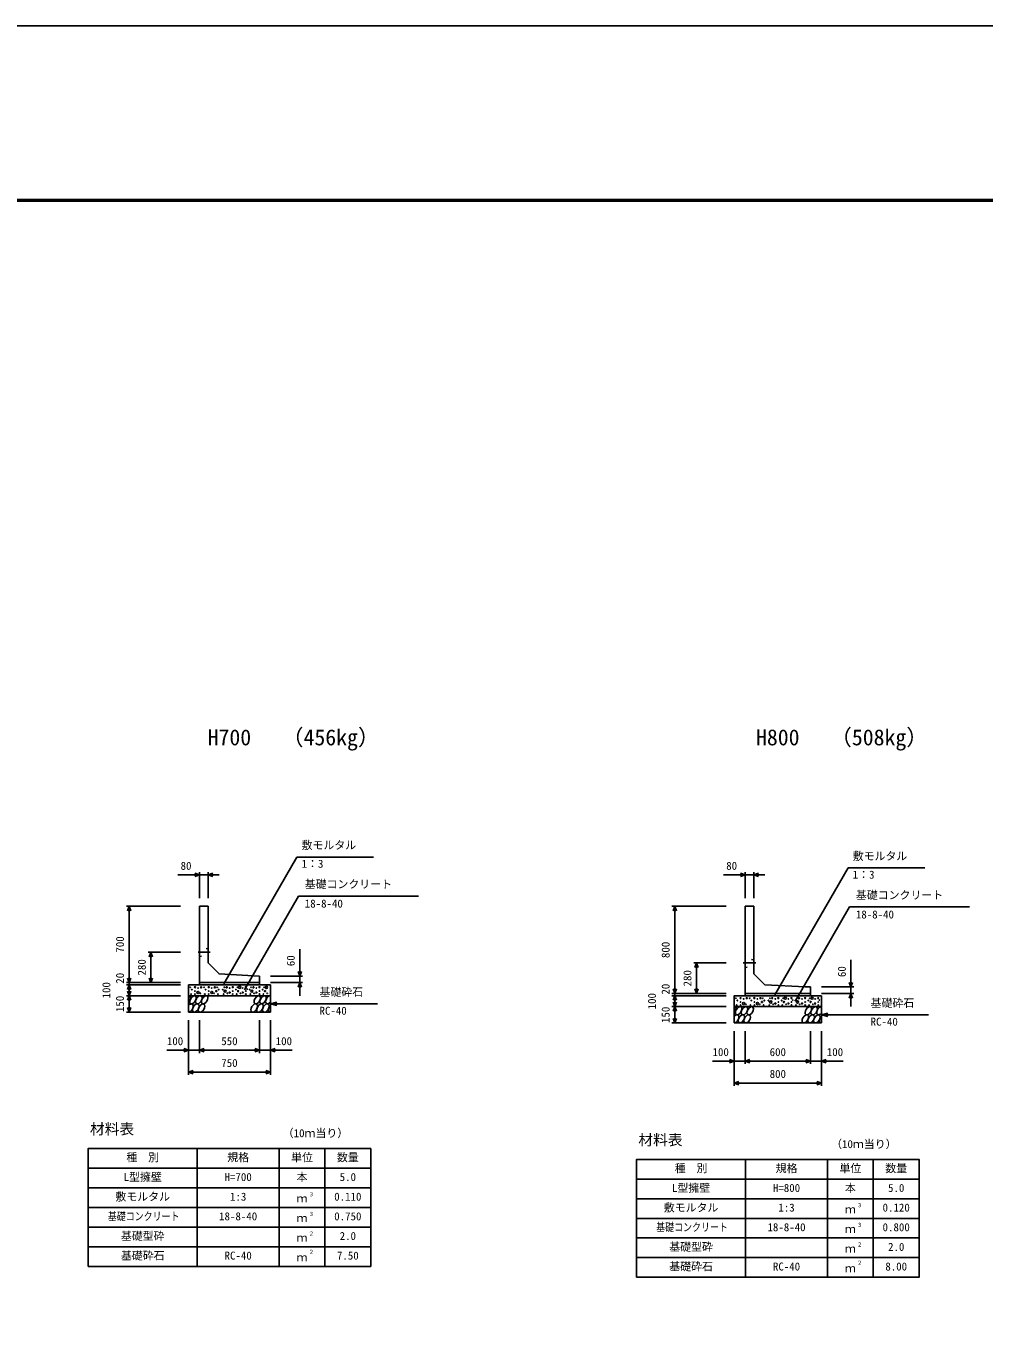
# Model space of a CAD drawing. Units: millimetres, scale not verified. Extents: x -67200 to 67200, y -23760 to 23760.
# Drawn here: x 19172 to 27952, y 11857 to 23760 of the extents above; entities that cross this region are included whole.
import ezdxf
from ezdxf.enums import TextEntityAlignment as Align

# ---------------------------------------------------------------- set-up
doc = ezdxf.new("R2010")
doc.units = ezdxf.units.MM
doc.header["$LTSCALE"] = 80
doc.linetypes.add('CHAIN1', pattern=[8, 5, -1, 1, -1])
doc.linetypes.add('DOTTED', pattern=[1.75, 0.25, -1.5])
for name, color, linetype, lineweight in [('0-0_CENTER', 7, 'CHAIN1', 25), ('0-1_DIM', 7, 'Continuous', 25), ('0-2_Defpoints', 5, 'Continuous', 25), ('0-3_HATCH', 6, 'Continuous', 25), ('0-4_HYO', 3, 'Continuous', 25), ('0-5_HYO2', 4, 'Continuous', 25), ('0-6_OUTLINE', 1, 'Continuous', 25), ('0-7_OUTLINE2', 4, 'DOTTED', 25), ('0-8_TXT', 7, 'Continuous', 25), ('0-9_WAKU', 3, 'Continuous', 25)]:
    doc.layers.add(name, color=color, linetype=linetype, lineweight=lineweight)
doc.styles.add('ＭＳ ゴシック', font='')
doc.styles.get('ＭＳ ゴシック').set_extended_font_data('MS Gothic')

msp = doc.modelspace()

# ---------------------------------------------------------------- linework, layer by layer
at = {"layer": '0-0_CENTER'}
for p, q in [((20751.21, 15274.21), (20860.28, 15274.21)), ((25745.14, 15174.21), (25860.72, 15174.21))]:
    msp.add_line(p, q, dxfattribs=at)
at = {"layer": '0-1_DIM'}
for p, q in [((20983.75, 14982.31), (21655.02, 16144.99)), ((22357.44, 16144.99), (21655.02, 16144.99)), ((20562.78, 15981.1), (20762.32, 15981.1)), ((20762.32, 16006.1), (20762.32, 15769.21)), ((20842.32, 15981.1), (20762.32, 15981.1)), ((20842.32, 16006.1), (20842.32, 15769.21)), ((20842.32, 15981.1), (20942.32, 15981.1)), ((25563.13, 15981.1), (25762.68, 15981.1)), ((25762.68, 16006.1), (25762.68, 15769.21)), ((25842.68, 15981.1), (25762.68, 15981.1)), ((25842.68, 16006.1), (25842.68, 15769.21)), ((25842.68, 15981.1), (25942.68, 15981.1)), ((26034.11, 14882.31), (26705.38, 16044.99)), ((27407.79, 16044.99), (26705.38, 16044.99)), ((21173.23, 14927.92), (21669.5, 15787.48)), ((22769.05, 15787.48), (21669.5, 15787.48)), ((20091.61, 15694.21), (20586.61, 15694.21)), ((20116.61, 14994.21), (20116.61, 15694.21)), ((25091.96, 15694.21), (25586.96, 15694.21)), ((25116.96, 14894.21), (25116.96, 15694.21)), ((26223.59, 14827.92), (26719.86, 15687.48)), ((27819.4, 15687.48), (26719.86, 15687.48)), ((20291.61, 15274.21), (20586.61, 15274.21)), ((20316.61, 15274.21), (20316.61, 14994.21)), ((21681.61, 15054.21), (21681.61, 15301.9)), ((25291.96, 15174.21), (25586.96, 15174.21)), ((25316.96, 15174.21), (25316.96, 14894.21)), ((26731.96, 14954.21), (26731.96, 15201.9)), ((21706.61, 15054.21), (21411.61, 15054.21)), ((21681.61, 15054.21), (21681.61, 14994.21)), ((20091.61, 14994.21), (20586.61, 14994.21)), ((20091.61, 14974.21), (20586.61, 14974.21)), ((20116.61, 14994.21), (20116.61, 14974.21)), ((20116.61, 14974.21), (20116.61, 14874.21)), ((21706.61, 14994.21), (21411.61, 14994.21)), ((21681.61, 14874.21), (21681.61, 14994.21)), ((25091.96, 14894.21), (25586.96, 14894.21)), ((25116.96, 14894.21), (25116.96, 14874.21)), ((26756.96, 14954.21), (26461.96, 14954.21)), ((26756.96, 14894.21), (26461.96, 14894.21)), ((26731.96, 14954.21), (26731.96, 14894.21)), ((26731.96, 14774.21), (26731.96, 14894.21)), ((20091.61, 14874.21), (20586.61, 14874.21)), ((20116.61, 14874.21), (20116.61, 14724.21)), ((21411.61, 14799.21), (21469.56, 14814.74)), ((22391.93, 14799.21), (21411.61, 14799.21)), ((21411.61, 14799.21), (21469.56, 14783.68)), ((25091.96, 14874.21), (25586.96, 14874.21)), ((25091.96, 14774.21), (25586.96, 14774.21)), ((25116.96, 14874.21), (25116.96, 14774.21)), ((25116.96, 14774.21), (25116.96, 14624.21)), ((20091.61, 14724.21), (20586.61, 14724.21)), ((20661.61, 14149.21), (20661.61, 14649.21)), ((20761.61, 14349.21), (20761.61, 14649.21)), ((21311.61, 14349.21), (21311.61, 14649.21)), ((21311.61, 14349.21), (21311.61, 14649.21)), ((21411.61, 14149.21), (21411.61, 14649.21)), ((26461.96, 14699.21), (26519.92, 14714.74)), ((27442.28, 14699.21), (26461.96, 14699.21)), ((26461.96, 14699.21), (26519.92, 14683.68)), ((25091.96, 14624.21), (25586.96, 14624.21)), ((25661.96, 14049.21), (25661.96, 14549.21)), ((25761.96, 14249.21), (25761.96, 14549.21)), ((26361.96, 14249.21), (26361.96, 14549.21)), ((26361.96, 14249.21), (26361.96, 14549.21)), ((26461.96, 14049.21), (26461.96, 14549.21)), ((20462.06, 14374.21), (20661.61, 14374.21)), ((20761.61, 14374.21), (20661.61, 14374.21)), ((21311.61, 14374.21), (20761.61, 14374.21)), ((21411.61, 14374.21), (21311.61, 14374.21)), ((21611.15, 14374.21), (21411.61, 14374.21)), ((21411.61, 14174.21), (20661.61, 14174.21)), ((25462.42, 14274.21), (25661.96, 14274.21)), ((25761.96, 14274.21), (25661.96, 14274.21)), ((26361.96, 14274.21), (25761.96, 14274.21)), ((26461.96, 14274.21), (26361.96, 14274.21)), ((26661.51, 14274.21), (26461.96, 14274.21)), ((26461.96, 14074.21), (25661.96, 14074.21))]:
    msp.add_line(p, q, dxfattribs=at)
for points in [[(20720.04, 15996.49), (20762.32, 15981.1), (20720.04, 15965.71)], [(20884.61, 15996.49), (20842.32, 15981.1), (20884.61, 15965.71)], [(25720.39, 15996.49), (25762.68, 15981.1), (25720.39, 15965.71)], [(25884.96, 15996.49), (25842.68, 15981.1), (25884.96, 15965.71)], [(20132, 15651.92), (20116.61, 15694.21), (20101.22, 15651.92)], [(25132.36, 15651.92), (25116.96, 15694.21), (25101.57, 15651.92)], [(20332, 15231.92), (20316.61, 15274.21), (20301.22, 15231.92)], [(25332.36, 15131.92), (25316.96, 15174.21), (25301.57, 15131.92)], [(20132, 15036.49), (20116.61, 14994.21), (20101.22, 15036.49)], [(20332, 15036.49), (20316.61, 14994.21), (20301.22, 15036.49)], [(21666.22, 15096.49), (21681.61, 15054.21), (21697, 15096.49)], [(20132, 14931.92), (20116.61, 14974.21), (20101.22, 14931.92)], [(20132, 14916.49), (20116.61, 14874.21), (20101.22, 14916.49)], [(21666.22, 14951.92), (21681.61, 14994.21), (21697, 14951.92)], [(25132.36, 14936.49), (25116.96, 14894.21), (25101.57, 14936.49)], [(25332.36, 14936.49), (25316.96, 14894.21), (25301.57, 14936.49)], [(26716.57, 14996.49), (26731.96, 14954.21), (26747.36, 14996.49)], [(26716.57, 14851.92), (26731.96, 14894.21), (26747.36, 14851.92)], [(20132, 14831.92), (20116.61, 14874.21), (20101.22, 14831.92)], [(20132, 14766.49), (20116.61, 14724.21), (20101.22, 14766.49)], [(25132.36, 14831.92), (25116.96, 14874.21), (25101.57, 14831.92)], [(25132.36, 14816.49), (25116.96, 14774.21), (25101.57, 14816.49)], [(25132.36, 14731.92), (25116.96, 14774.21), (25101.57, 14731.92)], [(25132.36, 14666.49), (25116.96, 14624.21), (25101.57, 14666.49)], [(20619.32, 14389.6), (20661.61, 14374.21), (20619.32, 14358.82)], [(20803.89, 14389.6), (20761.61, 14374.21), (20803.89, 14358.82)], [(21269.32, 14389.6), (21311.61, 14374.21), (21269.32, 14358.82)], [(21453.89, 14389.6), (21411.61, 14374.21), (21453.89, 14358.82)], [(25619.68, 14289.6), (25661.96, 14274.21), (25619.68, 14258.82)], [(25804.25, 14289.6), (25761.96, 14274.21), (25804.25, 14258.82)], [(26319.68, 14289.6), (26361.96, 14274.21), (26319.68, 14258.82)], [(26504.25, 14289.6), (26461.96, 14274.21), (26504.25, 14258.82)], [(20703.89, 14189.6), (20661.61, 14174.21), (20703.89, 14158.82)], [(21369.32, 14189.6), (21411.61, 14174.21), (21369.32, 14158.82)], [(25704.25, 14089.6), (25661.96, 14074.21), (25704.25, 14058.82)], [(26419.68, 14089.6), (26461.96, 14074.21), (26419.68, 14058.82)]]:
    msp.add_lwpolyline(points, dxfattribs=at)
at = {"layer": '0-2_Defpoints'}
msp.add_lwpolyline([(0, -23760), (67200, -23760), (67200, 23760), (0, 23760)], close=True, dxfattribs=at)
at = {"layer": '0-3_HATCH'}
for centre, radius in [((20677.58, 14951.38), 2.5), ((20684.58, 14888.35), 2.5), ((20691.59, 14930.37), 2.5), ((20720.47, 14952.26), 5), ((20720.47, 14916.37), 2.5), ((20720.47, 14888.35), 2.5), ((20748.51, 14903.23), 10), ((20748.51, 14944.38), 2.5), ((20769.54, 14896.23), 2.5), ((20776.54, 14951.38), 5), ((20803.68, 14951.38), 2.5), ((20810.69, 14888.35), 2.5), ((20817.7, 14930.37), 2.5), ((20846.57, 14952.26), 5), ((20846.57, 14916.37), 2.5), ((20846.57, 14888.35), 2.5), ((20874.61, 14903.23), 10), ((20874.61, 14944.38), 2.5), ((20895.64, 14896.23), 2.5), ((20902.65, 14951.38), 5), ((20916.67, 14916.37), 5), ((20923.68, 14951.38), 2.5), ((20930.69, 14888.35), 2.5), ((20937.7, 14930.37), 2.5), ((20975.52, 14930.37), 2.5), ((20982.53, 14888.35), 2.5), ((20996.55, 14916.37), 10), ((20989.53, 14951.38), 2.5), ((21010.57, 14951.38), 5), ((21017.57, 14896.23), 2.5), ((21038.6, 14903.23), 5), ((21038.6, 14944.38), 2.5), ((21066.64, 14952.26), 5), ((21066.64, 14916.37), 2.5), ((21066.64, 14888.35), 2.5), ((21095.52, 14930.37), 2.5), ((21102.53, 14888.35), 2.5), ((21109.53, 14951.38), 2.5), ((21116.55, 14916.37), 5), ((21130.57, 14951.38), 10), ((21137.57, 14896.23), 2.5), ((21158.6, 14903.23), 5), ((21158.6, 14944.38), 2.5), ((21186.64, 14952.26), 5), ((21186.64, 14916.37), 2.5), ((21186.64, 14888.35), 2.5), ((21197.98, 14934.69), 2.5), ((21220.74, 14930.37), 2.5), ((21227.75, 14888.35), 2.5), ((21241.77, 14916.37), 10), ((21234.76, 14951.38), 2.5), ((21255.79, 14951.38), 5), ((21262.8, 14896.23), 2.5), ((21283.83, 14903.23), 5), ((21283.83, 14944.38), 2.5), ((21311.87, 14952.26), 5), ((21311.87, 14916.37), 2.5), ((21311.87, 14888.35), 2.5), ((21340.74, 14930.37), 2.5), ((21347.75, 14888.35), 2.5), ((21354.76, 14951.38), 2.5), ((21361.77, 14916.37), 5), ((21375.79, 14951.38), 10), ((21382.8, 14896.23), 2.5), ((25677.93, 14851.38), 2.5), ((25684.94, 14788.35), 2.5), ((25691.95, 14830.37), 2.5), ((25720.83, 14852.26), 5), ((25720.83, 14816.37), 2.5), ((25720.83, 14788.35), 2.5), ((25748.87, 14803.23), 10), ((25748.87, 14844.38), 2.5), ((25769.89, 14796.23), 2.5), ((25776.9, 14851.38), 5), ((25804.04, 14851.38), 2.5), ((25811.05, 14788.35), 2.5), ((25818.06, 14830.37), 2.5), ((25846.93, 14852.26), 5), ((25846.93, 14816.37), 2.5), ((25846.93, 14788.35), 2.5), ((25874.97, 14803.23), 10), ((25874.97, 14844.38), 2.5), ((25896, 14796.23), 2.5), ((25903.01, 14851.38), 5), ((25917.03, 14816.37), 5), ((25924.04, 14851.38), 2.5), ((25931.05, 14788.35), 2.5), ((25938.06, 14830.37), 2.5), ((25975.87, 14830.37), 2.5), ((25982.88, 14788.35), 2.5), ((25996.9, 14816.37), 10), ((25989.89, 14851.38), 2.5), ((26010.92, 14851.38), 5), ((26017.93, 14796.23), 2.5), ((26038.96, 14803.23), 5), ((26038.96, 14844.38), 2.5), ((26067, 14852.26), 5), ((26067, 14816.37), 2.5), ((26067, 14788.35), 2.5), ((26095.87, 14830.37), 2.5), ((26102.88, 14788.35), 2.5), ((26109.89, 14851.38), 2.5), ((26116.9, 14816.37), 5), ((26130.92, 14851.38), 10), ((26137.93, 14796.23), 2.5), ((26158.96, 14803.23), 5), ((26158.96, 14844.38), 2.5), ((26187, 14852.26), 5), ((26187, 14816.37), 2.5), ((26187, 14788.35), 2.5), ((26198.34, 14834.69), 2.5), ((26221.1, 14830.37), 2.5), ((26228.11, 14788.35), 2.5), ((26242.13, 14816.37), 10), ((26235.12, 14851.38), 2.5), ((26256.15, 14851.38), 5), ((26263.15, 14796.23), 2.5), ((26284.18, 14803.23), 5), ((26284.18, 14844.38), 2.5), ((26312.22, 14852.26), 5), ((26312.22, 14816.37), 2.5), ((26312.22, 14788.35), 2.5), ((26341.1, 14830.37), 2.5), ((26348.11, 14788.35), 2.5), ((26355.12, 14851.38), 2.5), ((26362.13, 14816.37), 5), ((26376.15, 14851.38), 10), ((26383.15, 14796.23), 2.5), ((26404.18, 14803.23), 5), ((26404.18, 14844.38), 2.5), ((26432.22, 14852.26), 5), ((26432.22, 14816.37), 2.5), ((26432.22, 14788.35), 2.5), ((26443.56, 14834.69), 2.5)]:
    msp.add_circle(centre, radius, dxfattribs=at)
for centre, start_param, end_param in [((20649.24, 14836.7), 4.385593, 6.67454438), ((20674.56, 14761.71), 3.51114638, 7.548991), ((21397.75, 14836.7), 0.33577149, 4.44118059), ((21423.07, 14761.71), 1.2110787, 3.56587337), ((25649.6, 14736.7), 4.385593, 6.67454438), ((26448.11, 14736.7), 0.33577149, 4.44118059), ((25674.92, 14661.71), 3.51114638, 7.548991), ((26473.43, 14661.71), 1.2110787, 3.56587337)]:
    msp.add_ellipse(centre, major_axis=(21.81, 35.31), ratio=0.5792, start_param=start_param, end_param=end_param, dxfattribs=at)
for centre in [(20702.45, 14836.7), (20727.77, 14761.71), (20755.66, 14836.7), (20780.98, 14761.71), (20808.87, 14836.7), (21263.44, 14761.71), (21291.33, 14836.7), (21316.65, 14761.71), (21344.54, 14836.7), (21369.86, 14761.71), (25702.81, 14736.7), (25756.02, 14736.7), (25809.23, 14736.7), (26341.69, 14736.7), (26394.9, 14736.7), (25728.13, 14661.71), (25781.34, 14661.71), (26313.8, 14661.71), (26367.01, 14661.71), (26420.22, 14661.71)]:
    msp.add_ellipse(centre, major_axis=(21.81, 35.31), ratio=0.5792, dxfattribs=at)
at = {"layer": '0-4_HYO'}
for p, q in [((20741.61, 13474.21), (20741.61, 12394.21)), ((21491.61, 13474.21), (21491.61, 12394.21)), ((21911.61, 13474.21), (21911.61, 12394.21)), ((25766.96, 13374.21), (25766.96, 12294.21)), ((26516.96, 13374.21), (26516.96, 12294.21)), ((26936.96, 13374.21), (26936.96, 12294.21)), ((19741.61, 13294.21), (22331.61, 13294.21)), ((24766.96, 13194.21), (27356.96, 13194.21))]:
    msp.add_line(p, q, dxfattribs=at)
for points in [[(19741.61, 12394.21), (22331.61, 12394.21), (22331.61, 13474.21), (19741.61, 13474.21)], [(24766.96, 12294.21), (27356.96, 12294.21), (27356.96, 13374.21), (24766.96, 13374.21)]]:
    msp.add_lwpolyline(points, close=True, dxfattribs=at)
at = {"layer": '0-5_HYO2'}
for p, q in [((19741.61, 13114.21), (22331.61, 13114.21)), ((24766.96, 13014.21), (27356.96, 13014.21)), ((19741.61, 12934.21), (22331.61, 12934.21)), ((19741.61, 12754.21), (22331.61, 12754.21)), ((24766.96, 12834.21), (27356.96, 12834.21)), ((24766.96, 12654.21), (27356.96, 12654.21)), ((19741.61, 12574.21), (22331.61, 12574.21)), ((24766.96, 12474.21), (27356.96, 12474.21))]:
    msp.add_line(p, q, dxfattribs=at)
at = {"layer": '0-6_OUTLINE'}
for p, q in [((20761.61, 15694.21), (20841.61, 15694.21)), ((20761.61, 14974.21), (20761.61, 15694.21)), ((20841.61, 15694.21), (20841.61, 15174.21)), ((25761.96, 14874.21), (25761.96, 15694.21)), ((25761.96, 15694.21), (25841.96, 15694.21)), ((25841.96, 15694.21), (25841.96, 15074.21)), ((21311.61, 15054.21), (21311.61, 14974.21)), ((25941.96, 14974.21), (25841.96, 15074.21)), ((21411.61, 14974.21), (20661.61, 14974.21)), ((20661.61, 14974.21), (20661.61, 14724.21)), ((20761.61, 14994.21), (21311.61, 14994.21)), ((21411.61, 14974.21), (21411.61, 14724.21)), ((25761.96, 14894.21), (26361.96, 14894.21)), ((25941.96, 14974.21), (26311.96, 14954.21)), ((26311.96, 14954.21), (26361.96, 14954.21)), ((26361.96, 14954.21), (26361.96, 14874.21)), ((21411.61, 14874.21), (20661.61, 14874.21)), ((26461.96, 14774.21), (25661.96, 14774.21)), ((26461.96, 14874.21), (26461.96, 14624.21)), ((21411.61, 14724.21), (20661.61, 14724.21)), ((26461.96, 14624.21), (25661.96, 14624.21))]:
    msp.add_line(p, q, dxfattribs=at)
for points in [[(21311.61, 15054.21), (20941.61, 15074.21), (20841.61, 15174.21)], [(26461.96, 14874.21), (25661.96, 14874.21), (25661.96, 14624.21)]]:
    msp.add_lwpolyline(points, dxfattribs=at)
at = {"layer": '0-7_OUTLINE2'}
for p, q in [((20841.61, 15304.21), (20761.61, 15314.21)), ((20761.61, 15234.21), (20841.61, 15244.21)), ((25841.96, 15204.21), (25761.96, 15214.21)), ((25761.96, 15134.21), (25841.96, 15144.21))]:
    msp.add_line(p, q, dxfattribs=at)
at = {"layer": '0-9_WAKU', "lineweight": 50}
msp.add_lwpolyline([(1600, -22160), (65600, -22160), (65600, 22160), (1600, 22160)], close=True, dxfattribs=at)

# ---------------------------------------------------------------- texts
at = {"layer": '0-1_DIM', "style": 'ＭＳ ゴシック'}
for s, p in [('敷モルタル', (21697.87, 16194.99)), ('敷モルタル', (26748.23, 16094.99)), ('80', (20588.68, 16006.1)), ('1：3', (21697.87, 16024.87)), ('80', (25589.04, 16006.1)), ('1：3', (26748.23, 15924.87)), ('基礎コンクリート', (21726.76, 15837.48)), ('基礎コンクリート', (26777.12, 15737.48)), ('18-8-40', (21726.76, 15659.85)), ('18-8-40', (26777.12, 15559.85)), ('基礎砕石', (21861.86, 14849.21)), ('RC-40', (21861.86, 14677.83)), ('基礎砕石', (26912.22, 14749.21)), ('RC-40', (26912.22, 14577.83)), ('100', (20462.97, 14399.21)), ('550', (20961.61, 14399.21)), ('100', (21460.25, 14399.21)), ('750', (20961.61, 14199.21)), ('100', (25463.32, 14299.21)), ('600', (25986.96, 14299.21)), ('100', (26510.6, 14299.21)), ('800', (25986.96, 14099.21))]:
    msp.add_text(s, height=73.31, dxfattribs=at).set_placement(p, align=Align.BOTTOM_LEFT)
for s, p in [('700', (20091.61, 15269.21)), ('800', (25091.96, 15219.21)), ('60', (21656.61, 15144.85)), ('280', (20291.61, 15059.21)), ('60', (26706.96, 15044.85)), ('20', (20091.61, 14984.27)), ('280', (25291.96, 14959.21)), ('100', (19966.61, 14849.21)), ('100', (24966.96, 14749.21)), ('20', (25091.96, 14884.27)), ('150', (20091.61, 14724.21)), ('150', (25091.96, 14624.21))]:
    msp.add_text(s, height=73.31, rotation=90, dxfattribs=at).set_placement(p, align=Align.BOTTOM_LEFT)
at = {"layer": '0-8_TXT', "style": 'ＭＳ ゴシック'}
for s, height, p in [('H700', 146.6, (20836.61, 17124.45)), ('（456kg）', 146.6, (21515.22, 17124.45)), ('H800', 146.6, (25861.96, 17124.45)), ('（508kg）', 146.6, (26540.58, 17124.45)), ('材料表', 98.97, (19758.27, 13574.21)), ('（10ｍ当り）', 73.31, (21524.94, 13555.87)), ('材料表', 98.97, (24783.63, 13474.21)), ('（10ｍ当り）', 73.31, (26550.3, 13455.87)), ('種\u3000別', 73.31, (20091.61, 13334.21)), ('規格', 73.31, (21016.61, 13334.21)), ('単位', 73.31, (21601.61, 13334.21)), ('数量', 73.31, (22021.61, 13334.21)), ('種\u3000別', 73.31, (25116.96, 13234.21)), ('規格', 73.31, (26041.96, 13234.21)), ('単位', 73.31, (26626.96, 13234.21)), ('数量', 73.31, (27046.96, 13234.21)), ('L型擁壁', 73.31, (20066.61, 13154.21)), ('H=700', 73.31, (20991.61, 13154.21)), ('本', 73.31, (21651.61, 13154.21)), ('5.0', 73.31, (22046.61, 13154.21)), ('L型擁壁', 73.31, (25091.96, 13054.21)), ('H=800', 73.31, (26016.96, 13054.21)), ('本', 73.31, (26676.96, 13054.21)), ('5.0', 73.31, (27071.96, 13054.21)), ('敷モルタル', 73.31, (19991.61, 12974.21)), ('1:3', 73.31, (21041.61, 12974.21)), ('ｍ', 73.31, (21651.61, 12957.54)), ('３', 36.66, (21760.84, 13024.82)), ('0.110', 73.31, (21996.61, 12974.21)), ('敷モルタル', 73.31, (25016.96, 12874.21)), ('18-8-40', 73.31, (20941.61, 12794.21)), ('３', 36.66, (21760.84, 12844.82)), ('0.750', 73.31, (21996.61, 12794.21)), ('1:3', 73.31, (26066.96, 12874.21)), ('ｍ', 73.31, (26676.96, 12857.54)), ('３', 36.66, (26786.2, 12924.82)), ('0.120', 73.31, (27021.96, 12874.21)), ('ｍ', 73.31, (21651.61, 12777.54)), ('18-8-40', 73.31, (25966.96, 12694.21)), ('ｍ', 73.31, (26676.96, 12677.54)), ('３', 36.66, (26786.2, 12744.82)), ('0.800', 73.31, (27021.96, 12694.21)), ('基礎型砕', 73.31, (20041.61, 12614.21)), ('ｍ', 73.31, (21651.61, 12597.54)), ('２', 36.66, (21760.84, 12664.82)), ('2.0', 73.31, (22046.61, 12614.21)), ('基礎型砕', 73.31, (25066.96, 12514.21)), ('基礎砕石', 73.31, (20041.61, 12434.21)), ('RC-40', 73.31, (20991.61, 12434.21)), ('２', 36.66, (21760.84, 12498.15)), ('7.50', 73.31, (22021.61, 12434.21)), ('ｍ', 73.31, (26676.96, 12497.54)), ('２', 36.66, (26786.2, 12564.82)), ('2.0', 73.31, (27071.96, 12514.21)), ('ｍ', 73.31, (21651.61, 12417.54)), ('基礎砕石', 73.31, (25066.96, 12334.21)), ('RC-40', 73.31, (26016.96, 12334.21)), ('ｍ', 73.31, (26676.96, 12317.54)), ('２', 36.66, (26786.2, 12398.15)), ('8.00', 73.31, (27046.96, 12334.21))]:
    msp.add_text(s, height=height, dxfattribs=at).set_placement(p, align=Align.BOTTOM_LEFT)
at = {"layer": '0-8_TXT', "style": 'ＭＳ ゴシック', "width": 0.8}
for p in [(19921.61, 12794.21), (24946.96, 12694.21)]:
    msp.add_text('基礎コンクリート', height=73.31, dxfattribs=at).set_placement(p, align=Align.BOTTOM_LEFT)

doc.saveas('drawing.dxf')
